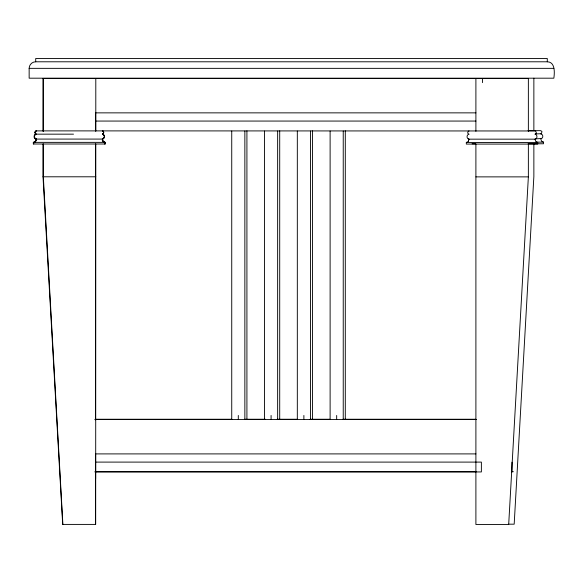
<?xml version="1.0" encoding="UTF-8"?>
<svg xmlns="http://www.w3.org/2000/svg" width="583" height="583" viewBox="0 0 583 583"><rect width="100%" height="100%" fill="white"/><g stroke="black" fill="none" stroke-linecap="round" stroke-linejoin="round"><path stroke-width="0.87" d="M95.488 176.795L95.488 419.76L95.488 143.943M95.794 144.001L95.678 524.409L62.694 524.409L43.018 176.795L43.018 144.001M238.294 419.469L238.294 415.46M271.088 419.469L271.088 415.46M303.881 419.469L303.881 415.46M336.675 419.469L336.675 415.46M469.067 130.964L468.382 131.182L467.69 132.603L467.879 133.42L469.067 134.243C466.364 134.36 466.364 139.046 469.067 139.162L534.961 139.162C537.657 139.046 537.657 134.36 534.961 134.243L536.149 133.42L536.331 132.603L535.646 131.182L534.961 130.964L36.08 130.883L35.395 131.102L34.703 132.523L35.395 133.937L36.08 134.163C33.362 134.272 33.362 138.965 36.08 139.082L35.512 141.079L33.734 142.361L33.734 144.001M469.067 139.162L468.258 141.48L466.32 142.441L466.32 144.081L537.701 144.081L537.701 142.441L535.762 141.48L534.961 139.162M528.366 144.081L528.366 176.875L508.689 524.489L475.896 524.489L475.896 144.03M29.15 68.349C29.077 64.844 32.203 61.718 35.709 61.791L547.291 61.791C555.395 61.936 554.608 72.904 553.85 78.188L29.15 78.188L29.15 68.349L553.85 68.349M34.441 135.985L34.645 135.387M104.415 137.253L103.446 138.747L102.411 139.082L36.08 139.082M102.411 139.082L103.22 141.399L105.173 142.361L105.173 144.001L33.318 144.001L33.318 142.361L35.097 141.917L36.372 139.927L36.467 139.082L35.395 138.747L34.441 137.253M36.059 140.722L36.43 139.082C33.77 138.922 33.785 134.25 36.467 134.163L73.502 134.163M103.81 137.85L102.564 138.994M35.862 141.079L35.053 141.917M102.717 133.937L103.213 133.339M103.009 133.937L103.694 132.523L103.009 131.102M35.016 134.877L35.935 134.243M34.732 142.106L34.04 142.332M535.34 133.937L541.447 133.718L541.95 131.481L540.754 130.658L528.111 130.658M535.34 138.856L541.789 138.528L542.751 137.034L542.751 135.759L542.212 134.658L540.754 133.937M43.018 78.413L528.366 78.494L528.366 131.328M475.917 112.862L95.641 112.862L95.641 130.898M95.641 121.06L475.917 121.06M536.273 142.135L543.502 142.135L543.502 143.775L528.111 143.775M33.318 142.361L105.173 142.361M466.32 142.441L537.701 142.441M472.062 143.775L475.677 143.775M43.018 176.795L95.794 176.795M475.896 176.875L528.366 176.875M95.153 419.243L231.728 419.243M244.474 419.243L265.418 419.243M277.253 419.243L297.286 419.243M310.032 419.243L330.065 419.243M342.811 419.243L475.75 419.243M94.905 419.469L476.42 419.469M475.917 453.902L95.641 453.902L95.641 478.709M95.641 462.1L481.376 462.1L481.376 471.939L94.905 471.939M95.153 471.713L475.932 471.713M511.736 471.713L513.383 471.713M508.719 524.183L514.184 524.183L533.86 176.569L533.86 144.074M543.502 142.135L541.563 141.173L540.754 138.856M102.411 130.883L103.104 131.102L103.796 132.523L103.104 133.937L102.411 134.163C105.202 134.287 104.976 138.943 102.317 139.082L103.125 141.399L104.765 142.361L104.765 144.001M36.467 134.163L35.782 133.937L35.053 132.523L35.738 131.102L36.43 130.883L35.279 131.7L35.738 133.937M102.848 134.243L103.774 134.877L104.379 136.619M103.06 134.491L103.81 135.387M102.717 131.102L103.213 131.7M102.244 140.335L103.395 141.917L105.064 142.361L105.064 144.001M62.884 524.409L43.324 176.795L43.324 144.001M547.291 61.791L547.291 58.511L35.709 58.511L35.709 61.791M533.86 78.188L533.86 130.541M511.969 462.181L511.969 472.019M482.454 78.494L482.454 82.64M475.896 78.494L475.896 131.328M468.586 138.528L468.586 141.152M345.296 130.825L345.296 419.082M343.234 131.044L343.234 419.301M330.116 131.044L330.116 419.301M312.503 130.825L312.503 419.082M310.44 131.044L310.44 419.301M297.323 131.044L297.323 419.301M279.709 130.825L279.709 419.082M277.646 131.044L277.646 419.301M264.529 131.044L264.529 419.301M246.915 130.825L246.915 419.082M244.853 131.044L244.853 419.301M231.735 131.044L231.735 419.301M95.794 78.413L95.794 131.248M95.488 471.618L95.488 524.409M59.415 462.1L59.415 471.939M43.324 78.413L43.324 131.248M43.055 78.413L43.018 131.248"/></g></svg>
